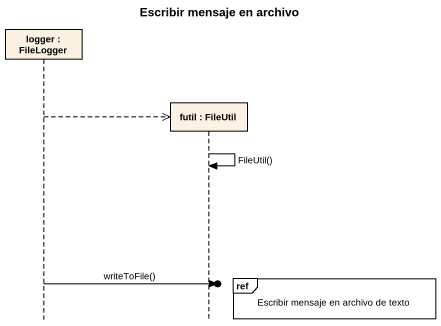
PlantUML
@startuml
title Escribir mensaje en archivo
hide footbox
participant "logger : FileLogger" as logger
participant "futil : FileUtil" as futil

logger -->> futil **
futil -> futil : FileUtil()
ref over futil : Escribir mensaje en archivo de texto
logger ->o] : writeToFile()
@enduml
